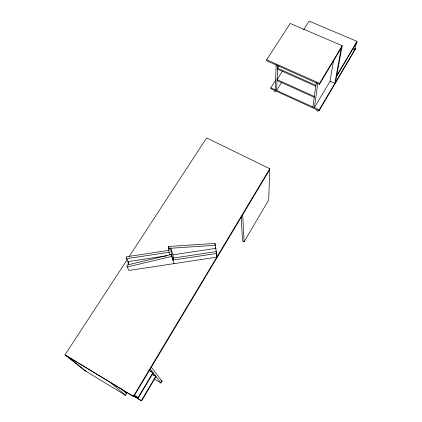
<?xml version="1.0" encoding="UTF-8"?>
<svg xmlns="http://www.w3.org/2000/svg" width="422" height="422" viewBox="0 0 422 422"><rect width="100%" height="100%" fill="white"/><g stroke="black" fill="none" stroke-linecap="round" stroke-linejoin="round"><path stroke-width="0.63" d="M335.543 82.206L342.189 45.681L290.199 23.437L266.709 59.766L266.693 60.784L319.443 84.321L341.999 46.726M275.719 80.011L270.797 87.808L270.771 88.678L319.09 110.722L355.313 49.284L355.514 48.351L319.222 109.878L319.09 110.722M129.143 256.608L206.611 137.931L269.785 168.71L268.703 199.975L244.095 241.817L242.56 241.02L241.173 217.114M275.165 89.796L276.188 64.761M277.708 65.436L276.595 90.45L281.732 82.243M312.908 106.998L316.242 82.617M317.803 83.313L314.379 107.673L330.046 81.293L333.533 60.626M319.443 84.321L319.586 83.34L342.189 45.681M341.234 48.002L334.831 83.414L330.046 81.288M352.465 49.759L354.986 49.163L356.258 43.16M303.555 29.93L309.157 21.1L356.991 41.377L356.785 42.342L336.577 76.509M154.267 379.019L161.03 383.039L162.043 381.324L151.356 367.209M336.745 75.596L356.991 41.377M156.045 376.609L141.634 400.9L141.328 400.615L155.781 376.266L152.389 374.251M153.212 372.958L138.358 397.883L138.036 397.582L152.933 372.594L148.982 370.252M65.531 355.277L133.727 396.638L269.758 169.533M133.727 396.638L133.378 396.327L269.785 168.71M127.344 259.366L65.009 354.86L84.616 370.432L125.556 395.324L126.6 393.589L120.223 388.024M282.344 71.249L277.075 79.605L314.348 96.438M278.995 65.959L277.581 68.179L315.872 85.302M318.141 111.302L316.368 110.617M173.289 259.952L171.422 254.482L126.996 265.058L127.164 266.978L129.042 270.439L217.045 257.135L215.605 247.192M127.164 266.978L171.643 256.412L170.678 248.078L168.652 248.384L169.074 249.618M169.074 250.346L126.283 256.792L126.447 258.691L128.056 261.745M126.447 258.691L169.291 252.235M171.422 254.482L169.386 254.788L168.431 246.474L214.993 243.436L215.874 249.049M167.001 255.737L127.993 261.619L128.267 264.773M172.851 254.856L215.763 248.384M275.635 91.949L274.02 91.279M168.652 248.384L215.262 245.309L214.993 243.436M266.709 59.766L319.586 83.34M277.539 69.145L315.746 86.246M277.038 80.518L314.226 97.329M270.797 87.808L319.222 109.878M149.836 370.954L152.089 372.288M152.099 374.267L155.481 376.271M160.914 380.655L162.043 381.324M134.122 395.208L138.036 397.582M133.858 395.156L138.358 397.883M134.054 396.205L141.328 400.615M133.753 396.121L141.634 400.9M65.009 354.86L133.378 396.327M125.476 392.903L126.6 393.589M67.24 356.31L86.167 371.376M110.701 382.67L125.556 395.324M150.221 369.097L161.03 383.039M354.649 48.324L354.986 49.163M171.643 256.412L174.117 263.623M168.431 246.474L169.069 248.336M170.678 248.078L172.951 254.841L173.389 258.596M217.045 257.135L216.454 253.495L172.899 260.073L172.677 258.164L216.175 251.596L216.776 255.263M128.325 262.252L128.488 264.14M242.676 214.745L244.095 241.817"/></g></svg>
